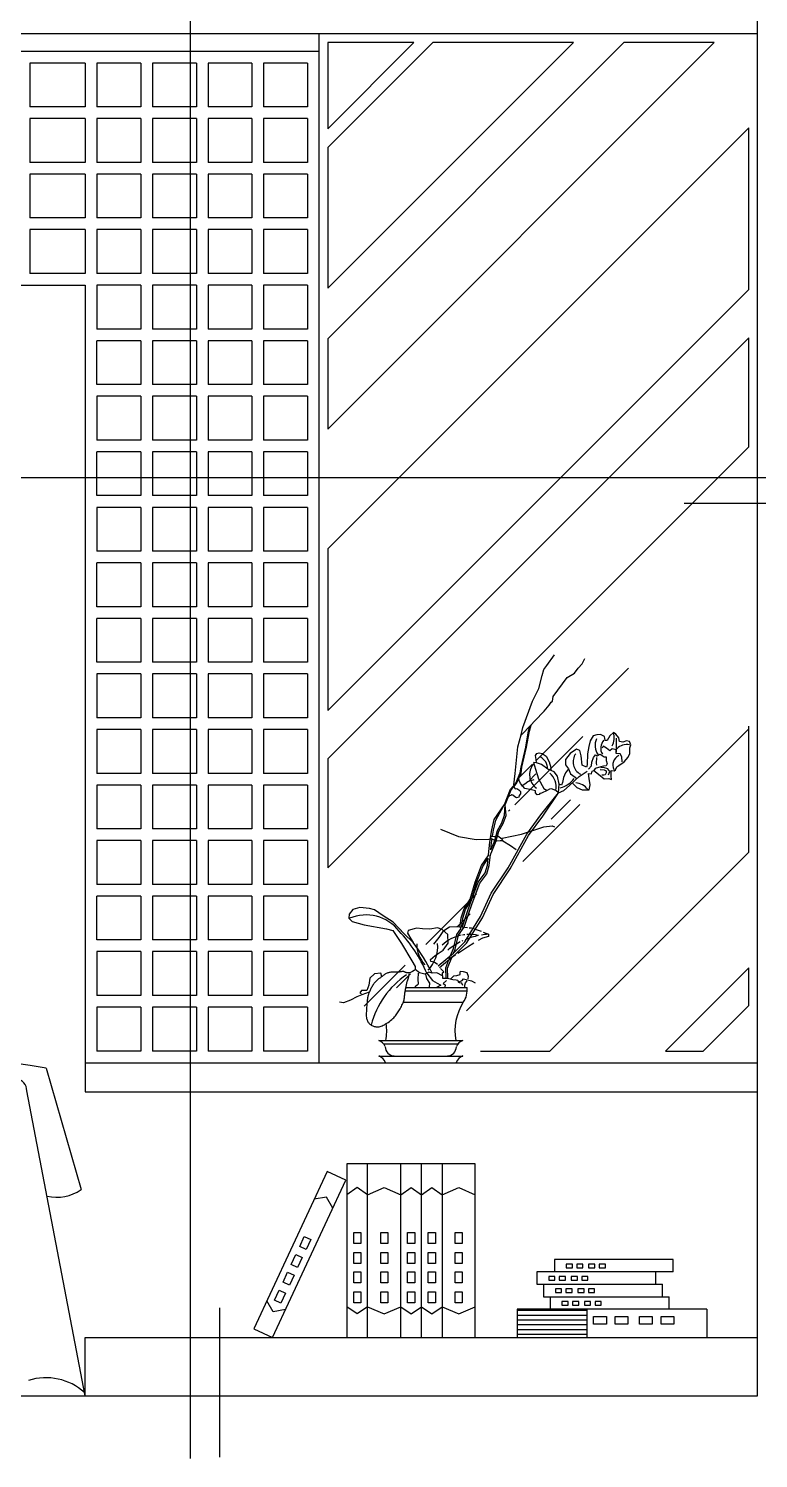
# Model space of a CAD drawing. Header units: inches. Extents: x 3 to 45, y 10.7 to 35.5.
# Drawn here: x 41.013 to 42.261, y 17.45 to 19.896 of the extents above; entities that cross this region are included whole.
import ezdxf

# ---------------------------------------------------------------- set-up
doc = ezdxf.new("R2010")
doc.units = ezdxf.units.IN
doc.header["$MEASUREMENT"] = 0
for name, color, linetype in [('02', 2, 'Continuous'), ('1', 1, 'Continuous'), ('4', 4, 'Continuous'), ('8', 8, 'Continuous')]:
    doc.layers.add(name, color=color, linetype=linetype)

msp = doc.modelspace()

# ---------------------------------------------------------------- hatches: boundary and pattern name
at = {"layer": '8'}
h = msp.add_hatch(dxfattribs=at)
h.set_pattern_fill('ANSI31', color=256, scale=0.066, angle=315, style=0)
h.set_pattern_definition([(0, (-50.015754, -19.396331), (2e-18, 0.00825), [])])
h.paths.add_polyline_path([(41.9687, 17.6572), (41.9687, 17.7056), (41.8486, 17.7056), (41.8486, 17.6572)])

# ---------------------------------------------------------------- linework, layer by layer
at = {"layer": '02'}
for p, q in [((41.5248, 19.4519), (41.9451, 19.8722)), ((41.5248, 19.2112), (42.1858, 19.8722)), ((41.5248, 19.3657), (42.0313, 19.8722)), ((41.5248, 19.7249), (41.6721, 19.8722)), ((41.5248, 19.6926), (41.7044, 19.8722)), ((41.5098, 19.8572), (38.8098, 19.8572)), ((41.0148, 19.8372), (41.0148, 19.7622)), ((41.1098, 19.8372), (41.0148, 19.8372)), ((41.1098, 19.8372), (41.1098, 19.7622)), ((41.1298, 19.8372), (41.1298, 19.7622)), ((41.2048, 19.8372), (41.1298, 19.8372)), ((41.2048, 19.8372), (41.2048, 19.7622)), ((41.2248, 19.8372), (41.2248, 19.7622)), ((41.2998, 19.8372), (41.2248, 19.8372)), ((41.2998, 19.8372), (41.2998, 19.7622)), ((41.3948, 19.8372), (41.3198, 19.8372)), ((41.3198, 19.8372), (41.3198, 19.7622)), ((41.3948, 19.8372), (41.3948, 19.7622)), ((41.4148, 19.8372), (41.4148, 19.7622)), ((41.4898, 19.8372), (41.4148, 19.8372)), ((41.4898, 19.8372), (41.4898, 19.7622)), ((41.1098, 19.7622), (41.0148, 19.7622)), ((41.2048, 19.7622), (41.1298, 19.7622)), ((41.2998, 19.7622), (41.2248, 19.7622)), ((41.3948, 19.7622), (41.3198, 19.7622)), ((41.4898, 19.7622), (41.4148, 19.7622)), ((41.1098, 19.7422), (41.0148, 19.7422)), ((41.0148, 19.7422), (41.0148, 19.6672)), ((41.1098, 19.7422), (41.1098, 19.6672)), ((41.2048, 19.7422), (41.1298, 19.7422)), ((41.1298, 19.7422), (41.1298, 19.6672)), ((41.2048, 19.7422), (41.2048, 19.6672)), ((41.2998, 19.7422), (41.2248, 19.7422)), ((41.2248, 19.7422), (41.2248, 19.6672)), ((41.2998, 19.7422), (41.2998, 19.6672)), ((41.3948, 19.7422), (41.3198, 19.7422)), ((41.3198, 19.7422), (41.3198, 19.6672)), ((41.3948, 19.7422), (41.3948, 19.6672)), ((41.4898, 19.7422), (41.4148, 19.7422)), ((41.4148, 19.7422), (41.4148, 19.6672)), ((41.4898, 19.7422), (41.4898, 19.6672)), ((41.5248, 19.0065), (42.2448, 19.7265)), ((41.1098, 19.6672), (41.0148, 19.6672)), ((41.2048, 19.6672), (41.1298, 19.6672)), ((41.2998, 19.6672), (41.2248, 19.6672)), ((41.3948, 19.6672), (41.3198, 19.6672)), ((41.4898, 19.6672), (41.4148, 19.6672)), ((41.0148, 19.6472), (41.0148, 19.5722)), ((41.1098, 19.6472), (41.0148, 19.6472)), ((41.1098, 19.6472), (41.1098, 19.5722)), ((41.1298, 19.6472), (41.1298, 19.5722)), ((41.2048, 19.6472), (41.1298, 19.6472)), ((41.2048, 19.6472), (41.2048, 19.5722)), ((41.2998, 19.6472), (41.2248, 19.6472)), ((41.2248, 19.6472), (41.2248, 19.5722)), ((41.2998, 19.6472), (41.2998, 19.5722)), ((41.3948, 19.6472), (41.3198, 19.6472)), ((41.3198, 19.6472), (41.3198, 19.5722)), ((41.3948, 19.6472), (41.3948, 19.5722)), ((41.4898, 19.6472), (41.4148, 19.6472)), ((41.4148, 19.6472), (41.4148, 19.5722)), ((41.4898, 19.6472), (41.4898, 19.5722)), ((41.1098, 19.5722), (41.0148, 19.5722)), ((41.2048, 19.5722), (41.1298, 19.5722)), ((41.2998, 19.5722), (41.2248, 19.5722)), ((41.3948, 19.5722), (41.3198, 19.5722)), ((41.4898, 19.5722), (41.4148, 19.5722)), ((41.1098, 19.5522), (41.0148, 19.5522)), ((41.0148, 19.5522), (41.0148, 19.4772)), ((41.1098, 19.5522), (41.1098, 19.4772)), ((41.2048, 19.5522), (41.1298, 19.5522)), ((41.1298, 19.5522), (41.1298, 19.4772)), ((41.2048, 19.5522), (41.2048, 19.4772)), ((41.2998, 19.5522), (41.2248, 19.5522)), ((41.2248, 19.5522), (41.2248, 19.4772)), ((41.2998, 19.5522), (41.2998, 19.4772)), ((41.3948, 19.5522), (41.3198, 19.5522)), ((41.3198, 19.5522), (41.3198, 19.4772)), ((41.3948, 19.5522), (41.3948, 19.4772)), ((41.4898, 19.5522), (41.4148, 19.5522)), ((41.4148, 19.5522), (41.4148, 19.4772)), ((41.4898, 19.5522), (41.4898, 19.4772)), ((41.1098, 19.4772), (41.0148, 19.4772)), ((41.2048, 19.4772), (41.1298, 19.4772)), ((41.2998, 19.4772), (41.2248, 19.4772)), ((41.3948, 19.4772), (41.3198, 19.4772)), ((41.4898, 19.4772), (41.4148, 19.4772)), ((41.1298, 19.4572), (41.1298, 19.3822)), ((41.2048, 19.4572), (41.1298, 19.4572)), ((41.2048, 19.4572), (41.2048, 19.3822)), ((41.2248, 19.4572), (41.2248, 19.3822)), ((41.2998, 19.4572), (41.2248, 19.4572)), ((41.2998, 19.4572), (41.2998, 19.3822)), ((41.3198, 19.4572), (41.3198, 19.3822)), ((41.3948, 19.4572), (41.3198, 19.4572)), ((41.3948, 19.4572), (41.3948, 19.3822)), ((41.4148, 19.4572), (41.4148, 19.3822)), ((41.4898, 19.4572), (41.4148, 19.4572)), ((41.4898, 19.4572), (41.4898, 19.3822)), ((41.5248, 18.7299), (42.2448, 19.4499)), ((41.2048, 19.3822), (41.1298, 19.3822)), ((41.2998, 19.3822), (41.2248, 19.3822)), ((41.3948, 19.3822), (41.3198, 19.3822)), ((41.4898, 19.3822), (41.4148, 19.3822)), ((41.2048, 19.3622), (41.1298, 19.3622)), ((41.1298, 19.2872), (41.1298, 19.3622)), ((41.2048, 19.3622), (41.2048, 19.2872)), ((41.2998, 19.3622), (41.2248, 19.3622)), ((41.2248, 19.3622), (41.2248, 19.2872)), ((41.2998, 19.3622), (41.2998, 19.2872)), ((41.3948, 19.3622), (41.3198, 19.3622)), ((41.3198, 19.3622), (41.3198, 19.2872)), ((41.3948, 19.3622), (41.3948, 19.2872)), ((41.4898, 19.3622), (41.4148, 19.3622)), ((41.4148, 19.3622), (41.4148, 19.2872)), ((41.4898, 19.3622), (41.4898, 19.2872)), ((41.5248, 18.6473), (42.2448, 19.3673)), ((41.2048, 19.2872), (41.1298, 19.2872)), ((41.2998, 19.2872), (41.2248, 19.2872)), ((41.3948, 19.2872), (41.3198, 19.2872)), ((41.4898, 19.2872), (41.4148, 19.2872)), ((41.1298, 19.2672), (41.1298, 19.1922)), ((41.2048, 19.2672), (41.1298, 19.2672)), ((41.2048, 19.2672), (41.2048, 19.1922)), ((41.2998, 19.2672), (41.2248, 19.2672)), ((41.2248, 19.2672), (41.2248, 19.1922)), ((41.2998, 19.2672), (41.2998, 19.1922)), ((41.3948, 19.2672), (41.3198, 19.2672)), ((41.3198, 19.2672), (41.3198, 19.1922)), ((41.3948, 19.2672), (41.3948, 19.1922)), ((41.4898, 19.2672), (41.4148, 19.2672)), ((41.4148, 19.2672), (41.4148, 19.1922)), ((41.4898, 19.2672), (41.4898, 19.1922)), ((41.2048, 19.1922), (41.1298, 19.1922)), ((41.2998, 19.1922), (41.2248, 19.1922)), ((41.3948, 19.1922), (41.3198, 19.1922)), ((41.4898, 19.1922), (41.4148, 19.1922)), ((41.5248, 18.4605), (42.2448, 19.1805)), ((41.2048, 19.1722), (41.1298, 19.1722)), ((41.1298, 19.0972), (41.1298, 19.1722)), ((41.2048, 19.1722), (41.2048, 19.0972)), ((41.2998, 19.1722), (41.2248, 19.1722)), ((41.2248, 19.1722), (41.2248, 19.0972)), ((41.2998, 19.1722), (41.2998, 19.0972)), ((41.3948, 19.1722), (41.3198, 19.1722)), ((41.3198, 19.1722), (41.3198, 19.0972)), ((41.3948, 19.1722), (41.3948, 19.0972)), ((41.4898, 19.1722), (41.4148, 19.1722)), ((41.4148, 19.1722), (41.4148, 19.0972)), ((41.4898, 19.1722), (41.4898, 19.0972)), ((37.9473, 19.1284), (42.6996, 19.1284)), ((41.2048, 19.0972), (41.1298, 19.0972)), ((41.1298, 19.0772), (41.1298, 19.0022)), ((41.2048, 19.0772), (41.1298, 19.0772)), ((41.2048, 19.0772), (41.2048, 19.0022)), ((41.2998, 19.0972), (41.2248, 19.0972)), ((41.2248, 19.0772), (41.2248, 19.0022)), ((41.2998, 19.0772), (41.2248, 19.0772)), ((41.2998, 19.0772), (41.2998, 19.0022)), ((41.3948, 19.0972), (41.3198, 19.0972)), ((41.3948, 19.0772), (41.3198, 19.0772)), ((41.3198, 19.0772), (41.3198, 19.0022)), ((41.3948, 19.0772), (41.3948, 19.0022)), ((41.4898, 19.0972), (41.4148, 19.0972)), ((41.4148, 19.0772), (41.4148, 19.0022)), ((41.4898, 19.0772), (41.4148, 19.0772)), ((41.4898, 19.0772), (41.4898, 19.0022)), ((41.2048, 19.0022), (41.1298, 19.0022)), ((41.2048, 18.9822), (41.1298, 18.9822)), ((41.1298, 18.9072), (41.1298, 18.9822)), ((41.2048, 18.9822), (41.2048, 18.9072)), ((41.2998, 19.0022), (41.2248, 19.0022)), ((41.2998, 18.9822), (41.2248, 18.9822)), ((41.2248, 18.9822), (41.2248, 18.9072)), ((41.2998, 18.9822), (41.2998, 18.9072)), ((41.3948, 19.0022), (41.3198, 19.0022)), ((41.3948, 18.9822), (41.3198, 18.9822)), ((41.3198, 18.9822), (41.3198, 18.9072)), ((41.3948, 18.9822), (41.3948, 18.9072)), ((41.4898, 19.0022), (41.4148, 19.0022)), ((41.4898, 18.9822), (41.4148, 18.9822)), ((41.4148, 18.9822), (41.4148, 18.9072)), ((41.4898, 18.9822), (41.4898, 18.9072)), ((41.2048, 18.9072), (41.1298, 18.9072)), ((41.2998, 18.9072), (41.2248, 18.9072)), ((41.3948, 18.9072), (41.3198, 18.9072)), ((41.4898, 18.9072), (41.4148, 18.9072)), ((41.2048, 18.8872), (41.1298, 18.8872)), ((41.1298, 18.8122), (41.1298, 18.8872)), ((41.2048, 18.8872), (41.2048, 18.8122)), ((41.2998, 18.8872), (41.2248, 18.8872)), ((41.2248, 18.8872), (41.2248, 18.8122)), ((41.2998, 18.8872), (41.2998, 18.8122)), ((41.3948, 18.8872), (41.3198, 18.8872)), ((41.3198, 18.8872), (41.3198, 18.8122)), ((41.3948, 18.8872), (41.3948, 18.8122)), ((41.4898, 18.8872), (41.4148, 18.8872)), ((41.4148, 18.8872), (41.4148, 18.8122)), ((41.4898, 18.8872), (41.4898, 18.8122)), ((41.2048, 18.8122), (41.1298, 18.8122)), ((41.2998, 18.8122), (41.2248, 18.8122)), ((41.3948, 18.8122), (41.3198, 18.8122)), ((41.4898, 18.8122), (41.4148, 18.8122)), ((41.1298, 18.7922), (41.1298, 18.7172)), ((41.2048, 18.7922), (41.1298, 18.7922)), ((41.2048, 18.7922), (41.2048, 18.7172)), ((41.2248, 18.7922), (41.2248, 18.7172)), ((41.2998, 18.7922), (41.2248, 18.7922)), ((41.2998, 18.7922), (41.2998, 18.7172)), ((41.3948, 18.7922), (41.3198, 18.7922)), ((41.3198, 18.7922), (41.3198, 18.7172)), ((41.3948, 18.7922), (41.3948, 18.7172)), ((41.4148, 18.7922), (41.4148, 18.7172)), ((41.4898, 18.7922), (41.4148, 18.7922)), ((41.4898, 18.7922), (41.4898, 18.7172)), ((41.8817, 18.645), (42.039, 18.8023)), ((41.2048, 18.7172), (41.1298, 18.7172)), ((41.2998, 18.7172), (41.2248, 18.7172)), ((41.3948, 18.7172), (41.3198, 18.7172)), ((41.4898, 18.7172), (41.4148, 18.7172)), ((41.2048, 18.6972), (41.1298, 18.6972)), ((41.1298, 18.6972), (41.1298, 18.6222)), ((41.2048, 18.6972), (41.2048, 18.6222)), ((41.2998, 18.6972), (41.2248, 18.6972)), ((41.2248, 18.6972), (41.2248, 18.6222)), ((41.2998, 18.6972), (41.2998, 18.6222)), ((41.3948, 18.6972), (41.3198, 18.6972)), ((41.3198, 18.6972), (41.3198, 18.6222)), ((41.3948, 18.6972), (41.3948, 18.6222)), ((41.4898, 18.6972), (41.4148, 18.6972)), ((41.4148, 18.6972), (41.4148, 18.6222)), ((41.4898, 18.6972), (41.4898, 18.6222)), ((41.762, 18.2157), (42.2448, 18.6985)), ((41.8449, 18.5686), (41.9613, 18.6851)), ((41.853, 18.6163), (41.8743, 18.6376)), ((41.2048, 18.6222), (41.1298, 18.6222)), ((41.2998, 18.6222), (41.2248, 18.6222)), ((41.3948, 18.6222), (41.3198, 18.6222)), ((41.4898, 18.6222), (41.4148, 18.6222)), ((41.8685, 18.6089), (41.8808, 18.6212)), ((41.1298, 18.6022), (41.1298, 18.5272)), ((41.2048, 18.6022), (41.1298, 18.6022)), ((41.2048, 18.6022), (41.2048, 18.5272)), ((41.2998, 18.6022), (41.2248, 18.6022)), ((41.2248, 18.6022), (41.2248, 18.5272)), ((41.2998, 18.6022), (41.2998, 18.5272)), ((41.3948, 18.6022), (41.3198, 18.6022)), ((41.3198, 18.6022), (41.3198, 18.5272)), ((41.3948, 18.6022), (41.3948, 18.5272)), ((41.4898, 18.6022), (41.4148, 18.6022)), ((41.4148, 18.6022), (41.4148, 18.5272)), ((41.4898, 18.6022), (41.4898, 18.5272)), ((41.8583, 18.4715), (41.956, 18.5692)), ((41.9069, 18.5438), (41.9398, 18.5768)), ((41.8338, 18.5575), (41.8363, 18.56)), ((41.2048, 18.5272), (41.1298, 18.5272)), ((41.2998, 18.5272), (41.2248, 18.5272)), ((41.3948, 18.5272), (41.3198, 18.5272)), ((41.4898, 18.5272), (41.4148, 18.5272)), ((41.2048, 18.5072), (41.1298, 18.5072)), ((41.1298, 18.5072), (41.1298, 18.4322)), ((41.2048, 18.5072), (41.2048, 18.4322)), ((41.2998, 18.5072), (41.2248, 18.5072)), ((41.2248, 18.5072), (41.2248, 18.4322)), ((41.2998, 18.5072), (41.2998, 18.4322)), ((41.3948, 18.5072), (41.3198, 18.5072)), ((41.3198, 18.5072), (41.3198, 18.4322)), ((41.3948, 18.5072), (41.3948, 18.4322)), ((41.4898, 18.5072), (41.4148, 18.5072)), ((41.4148, 18.5072), (41.4148, 18.4322)), ((41.4898, 18.5072), (41.4898, 18.4322)), ((41.9048, 18.1472), (42.2448, 18.4872)), ((41.2048, 18.4322), (41.1298, 18.4322)), ((41.2998, 18.4322), (41.2248, 18.4322)), ((41.3948, 18.4322), (41.3198, 18.4322)), ((41.4898, 18.4322), (41.4148, 18.4322)), ((41.1298, 18.3372), (41.1298, 18.4122)), ((41.2048, 18.4122), (41.1298, 18.4122)), ((41.2048, 18.4122), (41.2048, 18.3372)), ((41.2248, 18.4122), (41.2248, 18.3372)), ((41.2998, 18.4122), (41.2248, 18.4122)), ((41.2998, 18.4122), (41.2998, 18.3372)), ((41.3948, 18.4122), (41.3198, 18.4122)), ((41.3198, 18.4122), (41.3198, 18.3372)), ((41.3948, 18.4122), (41.3948, 18.3372)), ((41.4148, 18.4122), (41.4148, 18.3372)), ((41.4898, 18.4122), (41.4148, 18.4122)), ((41.4898, 18.4122), (41.4898, 18.3372)), ((41.6923, 18.3292), (41.7792, 18.4161)), ((41.7468, 18.36), (41.7685, 18.3817)), ((41.2048, 18.3372), (41.1298, 18.3372)), ((41.2998, 18.3372), (41.2248, 18.3372)), ((41.3948, 18.3372), (41.3198, 18.3372)), ((41.4898, 18.3372), (41.4148, 18.3372)), ((41.6702, 18.3336), (41.6703, 18.3338)), ((41.2048, 18.3172), (41.1298, 18.3172)), ((41.1298, 18.3172), (41.1298, 18.2422)), ((41.2048, 18.3172), (41.2048, 18.2422)), ((41.2998, 18.3172), (41.2248, 18.3172)), ((41.2248, 18.3172), (41.2248, 18.2422)), ((41.2998, 18.3172), (41.2998, 18.2422)), ((41.3948, 18.3172), (41.3198, 18.3172)), ((41.3198, 18.3172), (41.3198, 18.2422)), ((41.3948, 18.3172), (41.3948, 18.2422)), ((41.4898, 18.3172), (41.4148, 18.3172)), ((41.4148, 18.3172), (41.4148, 18.2422)), ((41.4898, 18.3172), (41.4898, 18.2422)), ((41.5868, 18.2237), (41.6571, 18.294)), ((41.6421, 18.2553), (41.666, 18.2792)), ((42.1024, 18.1472), (42.2448, 18.2897)), ((41.6573, 18.2502), (41.763, 18.2502)), ((41.6584, 18.2561), (41.763, 18.2561)), ((41.2048, 18.2422), (41.1298, 18.2422)), ((41.1298, 18.2222), (41.1298, 18.1472)), ((41.2048, 18.2222), (41.1298, 18.2222)), ((41.2048, 18.2222), (41.2048, 18.1472)), ((41.2998, 18.2422), (41.2248, 18.2422)), ((41.2998, 18.2222), (41.2248, 18.2222)), ((41.2248, 18.2222), (41.2248, 18.1472)), ((41.2998, 18.2222), (41.2998, 18.1472)), ((41.3948, 18.2422), (41.3198, 18.2422)), ((41.3948, 18.2222), (41.3198, 18.2222)), ((41.3198, 18.2222), (41.3198, 18.1472)), ((41.3948, 18.2222), (41.3948, 18.1472)), ((41.4898, 18.2422), (41.4148, 18.2422)), ((41.4898, 18.2222), (41.4148, 18.2222)), ((41.4148, 18.2222), (41.4148, 18.1472)), ((41.4898, 18.2222), (41.4898, 18.1472)), ((41.6539, 18.2308), (41.7565, 18.2308)), ((42.167, 18.1472), (42.2448, 18.225)), ((41.612, 18.1653), (41.7558, 18.1653)), ((41.6202, 18.1594), (41.7482, 18.1594)), ((41.2048, 18.1472), (41.1298, 18.1472)), ((41.2998, 18.1472), (41.2248, 18.1472)), ((41.3948, 18.1472), (41.3198, 18.1472)), ((41.4898, 18.1472), (41.4148, 18.1472)), ((41.612, 18.1387), (41.7558, 18.1387)), ((41.7858, 18.1472), (41.9048, 18.1472)), ((42.1024, 18.1472), (42.167, 18.1472)), ((42.1157, 17.7909), (41.9123, 17.7909)), ((41.9123, 17.7909), (41.9123, 17.7696)), ((42.1157, 17.7696), (42.1157, 17.7909)), ((42.1157, 17.7696), (41.8825, 17.7696)), ((41.8825, 17.7696), (41.8825, 17.7483)), ((42.0859, 17.7483), (42.0859, 17.7696)), ((41.8825, 17.7483), (42.0973, 17.7483)), ((41.8938, 17.7483), (41.8938, 17.7269)), ((42.0973, 17.7269), (42.0973, 17.7483)), ((41.8938, 17.7269), (42.1086, 17.7269)), ((41.9052, 17.7269), (41.9052, 17.7056)), ((42.1086, 17.7056), (42.1086, 17.7269)), ((42.1734, 17.7056), (41.8486, 17.7056)), ((41.8486, 17.7056), (41.8486, 17.6572)), ((41.9687, 17.6572), (41.9687, 17.7056)), ((42.1734, 17.7056), (42.1734, 17.6572))]:
    msp.add_line(p, q, dxfattribs=at)
for points in [[(41.2896, 17.4504), (41.2896, 20.5823), (41.6024, 20.5823)], [(41.6721, 19.8722), (41.5248, 19.8722), (41.5248, 19.7249)], [(41.9451, 19.8722), (41.7044, 19.8722)], [(42.1858, 19.8722), (42.0313, 19.8722)], [(42.2448, 19.4499), (42.2448, 19.7265)], [(41.5248, 19.6926), (41.5248, 19.4519)], [(41.5248, 19.3657), (41.5248, 19.2112)], [(42.2448, 19.1805), (42.2448, 19.3673)], [(41.5248, 19.0065), (41.5248, 18.7299)], [(41.8431, 18.6027), (41.8453, 18.622), (41.8499, 18.6675), (41.8556, 18.6879), (41.8582, 18.7004), (41.8751, 18.7457), (41.8855, 18.7672), (41.8913, 18.7896), (41.8944, 18.7996), (41.8997, 18.8069), (41.9127, 18.8252)], [(41.8563, 18.6883), (41.8719, 18.7045), (41.8787, 18.7118), (41.895, 18.7285), (41.9033, 18.7389), (41.907, 18.7442), (41.9091, 18.7457), (41.9101, 18.7536), (41.9342, 18.786), (41.9467, 18.7938), (41.953, 18.8022), (41.9598, 18.8095), (41.9645, 18.8189)], [(41.827, 18.5688), (41.8371, 18.5949), (41.8464, 18.6056), (41.8541, 18.623), (41.8555, 18.6329), (41.8633, 18.6671), (41.8683, 18.6949), (41.8707, 18.7032)], [(41.8282, 18.5684), (41.8382, 18.5942), (41.8475, 18.6049), (41.8553, 18.6227), (41.8567, 18.6327), (41.8646, 18.6668), (41.8696, 18.6946), (41.8724, 18.7046)], [(41.971, 18.6221), (41.9757, 18.6216), (41.9772, 18.6259), (41.98, 18.6269), (41.9876, 18.6207), (41.9976, 18.6126), (42.0057, 18.6136), (42.01, 18.6117), (42.0095, 18.6174), (42.0095, 18.6273), (42.0147, 18.6264), (42.0171, 18.6283), (42.019, 18.6335), (42.0228, 18.6354), (42.0319, 18.6421), (42.0385, 18.6497), (42.0414, 18.6563), (42.0414, 18.6658), (42.0433, 18.671), (42.0409, 18.6767), (42.0357, 18.6777), (42.0295, 18.6753), (42.0238, 18.6767), (42.0228, 18.6829), (42.0176, 18.6891), (42.0133, 18.692), (42.0071, 18.6863), (42.0024, 18.6782), (41.999, 18.6782), (41.9981, 18.6853), (41.9914, 18.6886), (41.9852, 18.6882), (41.9786, 18.6863), (41.9738, 18.6777), (41.9714, 18.6682), (41.9691, 18.6554), (41.9686, 18.6373), (41.9681, 18.6345), (41.9672, 18.6326)], [(42.2448, 18.4872), (42.2448, 18.7027)], [(41.9672, 18.6326), (41.96, 18.6364), (41.9581, 18.652), (41.9558, 18.6611), (41.95, 18.6635), (41.9396, 18.6563), (41.9315, 18.6459), (41.9315, 18.6368), (41.9363, 18.6297), (41.9315, 18.6231), (41.9277, 18.615), (41.9263, 18.6064), (41.9244, 18.6022), (41.9205, 18.6036)], [(42.0281, 18.6418), (42.0275, 18.6502), (42.025, 18.6554), (42.018, 18.6563), (42.018, 18.6627), (42.0114, 18.6643), (42.0072, 18.6607), (42.0014, 18.6652), (41.9961, 18.6688), (41.9941, 18.6655)], [(42.0188, 18.6586), (42.0188, 18.6823)], [(41.5248, 18.6473), (41.5248, 18.4605)], [(41.9194, 18.5887), (41.9205, 18.6036), (41.9177, 18.6174), (41.912, 18.625), (41.901, 18.6292), (41.8901, 18.6373), (41.8815, 18.6402), (41.8768, 18.6406), (41.8801, 18.6292), (41.8853, 18.6126), (41.8944, 18.5964), (41.9001, 18.5931)], [(41.8815, 18.6402), (41.881, 18.6459), (41.8801, 18.6525), (41.8825, 18.6563), (41.8863, 18.6573), (41.8915, 18.6563), (41.8982, 18.6516), (41.9034, 18.6421), (41.9063, 18.6321), (41.9065, 18.6271)], [(41.9707, 18.6296), (41.976, 18.6352), (41.9766, 18.6415), (41.9794, 18.6491), (41.9827, 18.6538), (41.9855, 18.6521), (41.9908, 18.6549), (41.9944, 18.6527), (41.9977, 18.6504), (42.0008, 18.6502), (42.0008, 18.6443), (42.0025, 18.6385), (42.0011, 18.6349), (41.9966, 18.6344), (41.9916, 18.6335), (41.9819, 18.6307), (41.98, 18.6269)], [(41.9194, 18.5887), (41.9148, 18.5931), (41.9072, 18.596), (41.9039, 18.595), (41.9001, 18.5931), (41.8906, 18.5884), (41.8877, 18.5879), (41.8863, 18.586), (41.883, 18.5855), (41.8801, 18.5888), (41.8801, 18.5922), (41.8734, 18.5941), (41.862, 18.5964), (41.8544, 18.605), (41.852, 18.6102), (41.8514, 18.6138)], [(41.9194, 18.5887), (41.9286, 18.5931), (41.9381, 18.6017), (41.9472, 18.6102), (41.9548, 18.6169), (41.9686, 18.6259)], [(41.9363, 18.6297), (41.9401, 18.6212), (41.9477, 18.6159), (41.951, 18.6136)], [(41.9426, 18.606), (41.951, 18.5979), (41.96, 18.5941), (41.9719, 18.5941), (41.9738, 18.6026), (41.9719, 18.6136), (41.971, 18.6221)], [(41.9905, 18.6288), (41.9977, 18.6282), (42.0008, 18.6263), (42.0008, 18.6229), (41.9994, 18.6199), (41.9972, 18.619), (41.9933, 18.6193)], [(42.0052, 18.6196), (42.0075, 18.6251), (42.0041, 18.6301), (41.9963, 18.6321), (41.9919, 18.6315)], [(41.7135, 18.2928), (41.74, 18.3149), (41.759, 18.334), (41.7862, 18.3771), (41.8041, 18.417), (41.8334, 18.4606), (41.8651, 18.5182), (41.8894, 18.5514), (41.9194, 18.5887)], [(41.716, 18.2899), (41.7425, 18.3122), (41.762, 18.3316), (41.7896, 18.3753), (41.8074, 18.4152), (41.8366, 18.4586), (41.8682, 18.5161), (41.8924, 18.5491), (41.9194, 18.5887)], [(41.8428, 18.5996), (41.8453, 18.5958), (41.8484, 18.5961), (41.8518, 18.5941), (41.8543, 18.5909), (41.8544, 18.5874), (41.8523, 18.5841), (41.8513, 18.5813), (41.8477, 18.5801), (41.8447, 18.5822), (41.8414, 18.5846), (41.8397, 18.5857), (41.8376, 18.5842), (41.8355, 18.5837), (41.8332, 18.5813)], [(41.856, 18.6011), (41.862, 18.6041), (41.8668, 18.6084), (41.872, 18.6098), (41.8763, 18.6112), (41.8775, 18.6116)], [(41.8032, 18.5124), (41.8053, 18.5258), (41.8095, 18.5433), (41.827, 18.5688)], [(41.8066, 18.5145), (41.8083, 18.5252), (41.8123, 18.5422), (41.8254, 18.5662)], [(41.8103, 18.5075), (41.8151, 18.5243), (41.8226, 18.5374), (41.8273, 18.5505), (41.8282, 18.5684)], [(41.8126, 18.5065), (41.8174, 18.5233), (41.8249, 18.5364), (41.8298, 18.55), (41.8282, 18.5684)], [(41.7176, 18.5268), (41.7482, 18.5143), (41.7787, 18.5088), (41.8005, 18.5097), (41.8051, 18.51)], [(41.8103, 18.5075), (41.8069, 18.5088), (41.8028, 18.5116), (41.8046, 18.5148), (41.8102, 18.5139), (41.8122, 18.5144)], [(41.8157, 18.5153), (41.8227, 18.5102), (41.8241, 18.507), (41.8194, 18.507), (41.8139, 18.506), (41.8126, 18.5065)], [(41.8151, 18.5151), (41.8157, 18.5153)], [(41.8215, 18.511), (41.8231, 18.5111), (41.856, 18.518), (41.8944, 18.531), (41.9087, 18.5324), (41.9124, 18.5305)], [(41.7998, 18.4826), (41.802, 18.5045), (41.8031, 18.5114)], [(41.8023, 18.4819), (41.8118, 18.5038), (41.8126, 18.5065)], [(41.8037, 18.4915), (41.805, 18.5041), (41.8058, 18.5095)], [(41.8037, 18.4915), (41.8094, 18.5046), (41.8103, 18.5075)], [(41.8472, 18.4912), (41.8375, 18.4982), (41.8241, 18.506), (41.8225, 18.507)], [(41.7397, 18.3148), (41.7425, 18.3217), (41.7482, 18.3452), (41.7579, 18.359), (41.7661, 18.3833), (41.7717, 18.3995), (41.7847, 18.4344), (41.7969, 18.4506), (41.801, 18.4644), (41.8029, 18.4832)], [(41.7522, 18.3561), (41.7513, 18.3612), (41.7531, 18.3752), (41.7578, 18.3902), (41.7682, 18.4071), (41.7766, 18.4362), (41.7879, 18.4643), (41.8001, 18.4831)], [(41.7542, 18.359), (41.7538, 18.3612), (41.7556, 18.3747), (41.7601, 18.3892), (41.7705, 18.4061), (41.779, 18.4354), (41.7901, 18.4631), (41.7992, 18.4771)], [(41.7542, 18.359), (41.7552, 18.3604), (41.7632, 18.3843), (41.7689, 18.4005), (41.782, 18.4358), (41.7942, 18.452), (41.798, 18.465), (41.7992, 18.4771)], [(41.7124, 18.2954), (41.7068, 18.2993), (41.7012, 18.3004), (41.7006, 18.3038), (41.7085, 18.3105), (41.722, 18.3195), (41.7304, 18.3319), (41.7298, 18.3464), (41.7203, 18.3549), (41.7124, 18.3577), (41.6995, 18.3554), (41.6866, 18.356), (41.677, 18.3571), (41.6725, 18.3565), (41.6624, 18.3532), (41.6613, 18.3487), (41.6669, 18.3392), (41.6708, 18.333), (41.6551, 18.3476), (41.6366, 18.3678), (41.6197, 18.3784), (41.6045, 18.3885), (41.5961, 18.3913), (41.5793, 18.3925), (41.5675, 18.3891), (41.5613, 18.3812), (41.5607, 18.3745), (41.5663, 18.3689), (41.5871, 18.3633), (41.6253, 18.3565), (41.636, 18.3532), (41.6506, 18.3313), (41.6686, 18.3015), (41.6742, 18.292), (41.6742, 18.2864), (41.6724, 18.2847)], [(41.706, 18.33), (41.715, 18.3416), (41.7232, 18.3532), (41.7329, 18.3598), (41.745, 18.3602), (41.7564, 18.3591)], [(41.7348, 18.3107), (41.7396, 18.3226), (41.7454, 18.3465), (41.7522, 18.3561)], [(41.7666, 18.3582), (41.7698, 18.3579), (41.7869, 18.3521)], [(41.7904, 18.3507), (41.7994, 18.347), (41.7997, 18.3431), (41.7896, 18.34), (41.7818, 18.3364)], [(41.7745, 18.332), (41.7636, 18.3249), (41.7519, 18.3167), (41.7471, 18.3139)], [(41.7273, 18.2721), (41.7265, 18.2898), (41.7319, 18.3032)], [(41.7303, 18.2722), (41.7295, 18.2892), (41.7368, 18.3073)], [(41.7434, 18.3118), (41.7418, 18.3109), (41.7364, 18.307), (41.7304, 18.3053)], [(41.6172, 18.2745), (41.6157, 18.2802), (41.6044, 18.2791), (41.5966, 18.2718), (41.5949, 18.26), (41.5915, 18.251), (41.5825, 18.2505), (41.5797, 18.2465), (41.582, 18.2454)], [(41.6724, 18.2847), (41.6697, 18.2831), (41.6673, 18.2819), (41.6652, 18.2812), (41.6634, 18.2808), (41.6619, 18.2807), (41.6607, 18.2808), (41.6596, 18.2811), (41.6587, 18.2814), (41.6579, 18.2817), (41.6573, 18.282), (41.6567, 18.2823), (41.6561, 18.2826), (41.6556, 18.2829), (41.655, 18.283), (41.6543, 18.2832), (41.6535, 18.2832), (41.6526, 18.2832), (41.6516, 18.2831), (41.6505, 18.2829), (41.6493, 18.2827), (41.6481, 18.2825), (41.6469, 18.2823), (41.6457, 18.2821), (41.6445, 18.282), (41.6434, 18.2819), (41.6424, 18.2819), (41.6414, 18.2819), (41.6404, 18.2819), (41.6394, 18.282), (41.6384, 18.282), (41.6373, 18.2821), (41.6362, 18.2821), (41.635, 18.2821), (41.6337, 18.282), (41.6324, 18.2819), (41.6311, 18.2817), (41.6298, 18.2815), (41.6285, 18.2812), (41.6272, 18.2808), (41.626, 18.2804), (41.6248, 18.2799), (41.6237, 18.2793), (41.6227, 18.2786), (41.6216, 18.2779), (41.6207, 18.2771), (41.6197, 18.2764), (41.6187, 18.2756), (41.6177, 18.2749), (41.6167, 18.2742), (41.6157, 18.2734), (41.6147, 18.2727), (41.6137, 18.272), (41.6126, 18.2713), (41.6116, 18.2705), (41.6105, 18.2697), (41.6095, 18.2688), (41.6084, 18.2679), (41.6074, 18.2668), (41.6064, 18.2658), (41.6053, 18.2646), (41.6043, 18.2634), (41.6034, 18.2622), (41.6024, 18.2609), (41.6015, 18.2595), (41.6007, 18.2582), (41.5999, 18.2567), (41.5991, 18.2553), (41.5984, 18.2539), (41.5977, 18.2525), (41.5971, 18.2511), (41.5965, 18.2498), (41.5959, 18.2485), (41.5954, 18.2473), (41.5949, 18.2462), (41.5945, 18.245), (41.5941, 18.2438), (41.5938, 18.2426), (41.5934, 18.2412), (41.5931, 18.2397), (41.5928, 18.238), (41.5926, 18.2361), (41.5923, 18.2341), (41.5921, 18.2318), (41.5918, 18.2295), (41.5916, 18.2271), (41.5914, 18.2246), (41.5912, 18.2221), (41.591, 18.2197), (41.5909, 18.2173), (41.5907, 18.215), (41.5906, 18.2127), (41.5906, 18.2106), (41.5906, 18.2085), (41.5906, 18.2066), (41.5908, 18.2048), (41.591, 18.203), (41.5914, 18.2015), (41.5919, 18.2), (41.5925, 18.1986), (41.5932, 18.1974), (41.5939, 18.1963), (41.5948, 18.1952), (41.5957, 18.1942), (41.5968, 18.1933), (41.5978, 18.1925), (41.599, 18.1917), (41.6002, 18.191), (41.6015, 18.1904), (41.6028, 18.1898), (41.6041, 18.1894), (41.6055, 18.189), (41.6069, 18.1887), (41.6083, 18.1886), (41.6097, 18.1885), (41.6112, 18.1886), (41.6128, 18.1888), (41.6144, 18.1892), (41.6161, 18.1897), (41.6178, 18.1904), (41.6197, 18.1913), (41.6217, 18.1923), (41.6237, 18.1935), (41.6259, 18.1948), (41.628, 18.1962), (41.6301, 18.1978), (41.6321, 18.1993), (41.634, 18.201), (41.6358, 18.2026), (41.6374, 18.2042), (41.6389, 18.2058), (41.6403, 18.2074), (41.6416, 18.209), (41.6428, 18.2106), (41.644, 18.2123), (41.6451, 18.2141), (41.6462, 18.2159), (41.6473, 18.2177), (41.6485, 18.2196), (41.6496, 18.2216), (41.6506, 18.2235), (41.6516, 18.2255), (41.6525, 18.2275), (41.6534, 18.2294), (41.6541, 18.2313), (41.6546, 18.2331), (41.6551, 18.2349), (41.6554, 18.2366), (41.6557, 18.2383), (41.6559, 18.24), (41.6561, 18.2417), (41.6563, 18.2433), (41.6565, 18.2449), (41.6567, 18.2466), (41.657, 18.2482), (41.6573, 18.2499), (41.6575, 18.2515), (41.6578, 18.253), (41.6581, 18.2545), (41.6584, 18.256), (41.6587, 18.2573), (41.6589, 18.2585), (41.6591, 18.2597), (41.6593, 18.2608), (41.6595, 18.2618), (41.6597, 18.2628), (41.6599, 18.2637), (41.6601, 18.2646), (41.6603, 18.2654), (41.6606, 18.2663), (41.6609, 18.2671), (41.6612, 18.2679), (41.6615, 18.2687), (41.6617, 18.2695), (41.662, 18.2703), (41.6623, 18.2711), (41.6625, 18.2719), (41.6628, 18.2727), (41.663, 18.2735), (41.6631, 18.2744), (41.6634, 18.2753), (41.6636, 18.2763), (41.6639, 18.2773), (41.6642, 18.2784), (41.6646, 18.2797)], [(41.6793, 18.2802), (41.6787, 18.2701), (41.6793, 18.2617), (41.6776, 18.26), (41.6748, 18.2577), (41.6725, 18.2555)], [(41.7211, 18.276), (41.7113, 18.2808), (41.7034, 18.2802), (41.6978, 18.2819), (41.6905, 18.2785), (41.6815, 18.2808), (41.6742, 18.2864)], [(41.6989, 18.2566), (41.6995, 18.2634), (41.6944, 18.2712), (41.6922, 18.2785)], [(41.6942, 18.2802), (41.704, 18.2678), (41.7119, 18.2634), (41.718, 18.26), (41.7107, 18.2561)], [(41.7557, 18.2595), (41.754, 18.2634), (41.7495, 18.2639), (41.7472, 18.2679), (41.7444, 18.2684), (41.7388, 18.269), (41.7293, 18.2712), (41.7214, 18.2712), (41.7208, 18.2808), (41.7231, 18.2825), (41.7186, 18.287), (41.7175, 18.2886)], [(41.7354, 18.2707), (41.7405, 18.2757), (41.7456, 18.2763), (41.7512, 18.278), (41.7512, 18.2808), (41.7517, 18.2841), (41.7562, 18.283), (41.7624, 18.2813), (41.7647, 18.2752), (41.7641, 18.2707)], [(41.7478, 18.2651), (41.7545, 18.2679), (41.7568, 18.2707), (41.7635, 18.269), (41.7703, 18.2673), (41.777, 18.2639)], [(42.2448, 18.225), (42.2448, 18.2897)], [(41.5957, 18.2479), (41.5831, 18.2432), (41.5741, 18.2398), (41.5634, 18.2342), (41.5516, 18.2297), (41.5449, 18.2308)], [(41.7276, 18.2678), (41.722, 18.2628), (41.7253, 18.2605), (41.7248, 18.2566), (41.7298, 18.2561)], [(41.759, 18.2572), (41.759, 18.26), (41.7602, 18.2639), (41.763, 18.2673)], [(41.777, 17.9542), (41.5574, 17.9542), (41.5574, 17.6572)], [(41.5928, 17.6572), (41.5928, 17.9542)], [(41.6496, 17.6572), (41.6496, 17.9542)], [(41.6849, 17.6572), (41.6849, 17.9542)], [(41.7203, 17.9542), (41.7203, 17.6572)], [(41.777, 17.6572), (41.777, 17.9542)], [(41.5928, 17.9015), (41.5751, 17.9138), (41.5574, 17.9015)], [(41.5928, 17.9015), (41.6212, 17.9138), (41.6496, 17.9015)], [(41.6496, 17.9015), (41.6672, 17.9138), (41.6849, 17.9015)], [(41.6849, 17.9015), (41.7026, 17.9138), (41.7203, 17.9015)], [(41.7203, 17.9015), (41.7487, 17.9138), (41.777, 17.9015)], [(41.5333, 17.8786), (41.5225, 17.8972), (41.5013, 17.8936)], [(41.4522, 17.7049), (41.431, 17.7013), (41.4202, 17.7199)], [(41.5928, 17.7099), (41.5751, 17.6976), (41.5574, 17.7099)], [(41.5928, 17.7099), (41.6212, 17.6976), (41.6496, 17.7099)], [(41.6496, 17.7099), (41.6672, 17.6976), (41.6849, 17.7099)], [(41.6849, 17.7099), (41.7026, 17.6976), (41.7203, 17.7099)], [(41.7203, 17.7099), (41.7487, 17.6976), (41.777, 17.7099)]]:
    msp.add_lwpolyline(points, dxfattribs=at)
for points in [[(41.3979, 17.6722), (41.43, 17.6572), (41.5556, 17.9263), (41.5235, 17.9413)], [(41.4845, 17.8302), (41.4955, 17.8251), (41.4876, 17.8079), (41.4766, 17.8131)], [(41.5691, 17.837), (41.5812, 17.837), (41.5812, 17.8182), (41.5691, 17.8182)], [(41.6152, 17.837), (41.6273, 17.837), (41.6273, 17.8182), (41.6152, 17.8182)], [(41.6612, 17.837), (41.6734, 17.837), (41.6734, 17.8182), (41.6612, 17.8182)], [(41.6966, 17.837), (41.7087, 17.837), (41.7087, 17.8182), (41.6966, 17.8182)], [(41.7426, 17.837), (41.7548, 17.837), (41.7548, 17.8182), (41.7426, 17.8182)], [(41.47, 17.799), (41.481, 17.7939), (41.473, 17.7768), (41.462, 17.7819)], [(41.5691, 17.8027), (41.5812, 17.8027), (41.5812, 17.7838), (41.5691, 17.7838)], [(41.6152, 17.8027), (41.6273, 17.8027), (41.6273, 17.7838), (41.6152, 17.7838)], [(41.6612, 17.8027), (41.6734, 17.8027), (41.6734, 17.7838), (41.6612, 17.7838)], [(41.6966, 17.8027), (41.7087, 17.8027), (41.7087, 17.7838), (41.6966, 17.7838)], [(41.7426, 17.8027), (41.7548, 17.8027), (41.7548, 17.7838), (41.7426, 17.7838)], [(41.9324, 17.7829), (41.9324, 17.7765), (41.9431, 17.7765), (41.9431, 17.7829)], [(41.9506, 17.7829), (41.9506, 17.7765), (41.9612, 17.7765), (41.9612, 17.7829)], [(41.9709, 17.7829), (41.9709, 17.7765), (41.9815, 17.7765), (41.9815, 17.7829)], [(41.989, 17.7829), (41.989, 17.7765), (41.9997, 17.7765), (41.9997, 17.7829)], [(41.456, 17.7691), (41.467, 17.764), (41.4591, 17.7469), (41.4481, 17.752)], [(41.5691, 17.7696), (41.5812, 17.7696), (41.5812, 17.7508), (41.5691, 17.7508)], [(41.6152, 17.7696), (41.6273, 17.7696), (41.6273, 17.7508), (41.6152, 17.7508)], [(41.6612, 17.7696), (41.6734, 17.7696), (41.6734, 17.7508), (41.6612, 17.7508)], [(41.6966, 17.7696), (41.7087, 17.7696), (41.7087, 17.7508), (41.6966, 17.7508)], [(41.7426, 17.7696), (41.7548, 17.7696), (41.7548, 17.7508), (41.7426, 17.7508)], [(41.9026, 17.7616), (41.9026, 17.7552), (41.9132, 17.7552), (41.9132, 17.7616)], [(41.9207, 17.7616), (41.9207, 17.7552), (41.9314, 17.7552), (41.9314, 17.7616)], [(41.941, 17.7616), (41.941, 17.7552), (41.9517, 17.7552), (41.9517, 17.7616)], [(41.9591, 17.7616), (41.9591, 17.7552), (41.9698, 17.7552), (41.9698, 17.7616)], [(41.4415, 17.738), (41.4525, 17.7328), (41.4445, 17.7157), (41.4335, 17.7209)], [(41.5691, 17.7353), (41.5812, 17.7353), (41.5812, 17.7164), (41.5691, 17.7164)], [(41.6152, 17.7353), (41.6273, 17.7353), (41.6273, 17.7164), (41.6152, 17.7164)], [(41.6612, 17.7353), (41.6734, 17.7353), (41.6734, 17.7164), (41.6612, 17.7164)], [(41.6966, 17.7353), (41.7087, 17.7353), (41.7087, 17.7164), (41.6966, 17.7164)], [(41.7426, 17.7353), (41.7548, 17.7353), (41.7548, 17.7164), (41.7426, 17.7164)], [(41.914, 17.7403), (41.914, 17.7339), (41.9246, 17.7339), (41.9246, 17.7403)], [(41.9321, 17.7403), (41.9321, 17.7339), (41.9428, 17.7339), (41.9428, 17.7403)], [(41.9524, 17.7403), (41.9524, 17.7339), (41.9631, 17.7339), (41.9631, 17.7403)], [(41.9705, 17.7403), (41.9705, 17.7339), (41.9812, 17.7339), (41.9812, 17.7403)], [(41.9253, 17.719), (41.9253, 17.7126), (41.936, 17.7126), (41.936, 17.719)], [(41.9435, 17.719), (41.9435, 17.7126), (41.9542, 17.7126), (41.9542, 17.719)], [(41.9638, 17.719), (41.9638, 17.7126), (41.9744, 17.7126), (41.9744, 17.719)], [(41.9819, 17.719), (41.9819, 17.7126), (41.9926, 17.7126), (41.9926, 17.719)], [(42.0013, 17.6929), (42.0013, 17.6799), (41.9795, 17.6799), (41.9795, 17.6929)], [(42.0383, 17.6929), (42.0383, 17.6799), (42.0165, 17.6799), (42.0165, 17.6929)], [(42.0797, 17.6929), (42.0797, 17.6799), (42.0579, 17.6799), (42.0579, 17.6929)], [(42.1167, 17.6929), (42.1167, 17.6799), (42.0949, 17.6799), (42.0949, 17.6929)]]:
    msp.add_lwpolyline(points, close=True, dxfattribs=at)
for centre, radius, start, end in [((41.9835, 18.6833), 0.0311, 332.7746, 16.1849), ((42.0082, 18.6697), 0.0262, 153.7839, 216.7209), ((42.0097, 18.6656), 0.0182, 133.502, 215.8582), ((42.0353, 18.6509), 0.0206, 74.3523, 140.2381), ((41.8984, 18.6199), 0.0285, 141.0093, 233.6402), ((41.8779, 18.6292), 0.0232, 0.1162, 64.7806), ((41.9682, 18.6417), 0.0238, 143.5667, 242.3347), ((42.0201, 18.6421), 0.0361, 168.6802, 189.2718), ((42.0301, 18.6364), 0.0179, 115.5268, 204.9174), ((41.8827, 18.5987), 0.0326, 350.1616, 47.2187), ((41.9107, 18.6403), 0.0445, 285.3317, 323.0458), ((41.9461, 18.5765), 0.0296, 37.5261, 84.188), ((41.5901, 18.3082), 0.0718, 37.926, 113.1385), ((41.4686, 18.1835), 0.2454, 23.2106, 43.4775), ((41.7666, 18.2789), 0.0677, 101.8863, 133.1873), ((41.7666, 18.2789), 0.0677, 96.1506, 99.6398), ((41.8072, 18.2241), 0.1231, 101.5278, 112.6875), ((41.7666, 18.2789), 0.0677, 76.3746, 93.3668), ((41.8072, 18.2241), 0.1231, 93.6463, 99.1376), ((41.3619, 18.1057), 0.3835, 27.0639, 36.3389), ((41.729, 18.33), 0.052, 179.3749, 222.4849), ((41.6557, 18.3258), 0.057, 315.218, 5.362), ((41.8072, 18.2241), 0.1231, 116.9442, 128.933), ((41.8072, 18.2241), 0.1231, 114.5842, 115.6639), ((41.7407, 18.1558), 0.1462, 123.7533, 165.8007), ((41.7273, 18.2517), 0.036, 324.3896, 7.053), ((41.8358, 18.181), 0.0936, 147.8626, 189.6269), ((41.5319, 18.181), 0.0936, 350.3731, 8.0327), ((41.605, 18.147), 0.0196, 23.1647, 69.2578), ((41.6393, 18.155), 0.0163, 181.1263, 266.7698), ((41.7284, 18.155), 0.0163, 273.2302, 358.8737), ((41.7627, 18.147), 0.0196, 110.7422, 156.8353), ((41.605, 18.1204), 0.0196, 20.2477, 69.2578), ((41.7627, 18.1204), 0.0196, 110.7422, 159.7523), ((41.0426, 17.4895), 0.0988, 48.235, 107.5724)]:
    msp.add_arc(centre, radius, start, end, dxfattribs=at)
at = {"layer": '1'}
msp.add_line((38.0598, 17.5572), (42.2598, 17.5572), dxfattribs=at)
for points in [[(42.1342, 19.0844), (42.3606, 19.0844)], [(41.3397, 17.4526), (41.3397, 17.7082)]]:
    msp.add_lwpolyline(points, dxfattribs=at)
at = {"layer": '4'}
for p, q in [((42.2598, 17.5572), (42.2598, 20.3572)), ((42.2598, 19.8872), (38.0598, 19.8872)), ((41.5098, 18.1272), (41.5098, 19.8872)), ((39.2098, 19.4572), (41.1098, 19.4572)), ((41.1098, 19.4572), (41.1098, 18.0772)), ((41.1098, 18.1272), (42.2598, 18.1272)), ((41.0431, 18.1178), (41.103, 17.9101)), ((41.1098, 18.0772), (42.2598, 18.0772)), ((41.1098, 17.6572), (42.2598, 17.6572)), ((41.1098, 17.5572), (41.1098, 17.6572))]:
    msp.add_line(p, q, dxfattribs=at)
msp.add_lwpolyline([(41.759, 18.3589), (41.7635, 18.3585)], dxfattribs=at)
for points in [[(41.1098, 17.5572), (41.0098, 18.0794, 0.380893), (40.9921, 18.0993, 0.069623), (39.3275, 18.0993, 0.380893), (39.3098, 18.0794), (39.2098, 17.5572)], [(41.0444, 17.899, 0.21283), (41.1025, 17.9101, 0.21283)]]:
    msp.add_lwpolyline(points, format="xyb", dxfattribs=at)
msp.add_arc((40.1618, 12.8192), 5.3713, 80.5571, 99.4429, dxfattribs=at)

doc.saveas('drawing.dxf')
